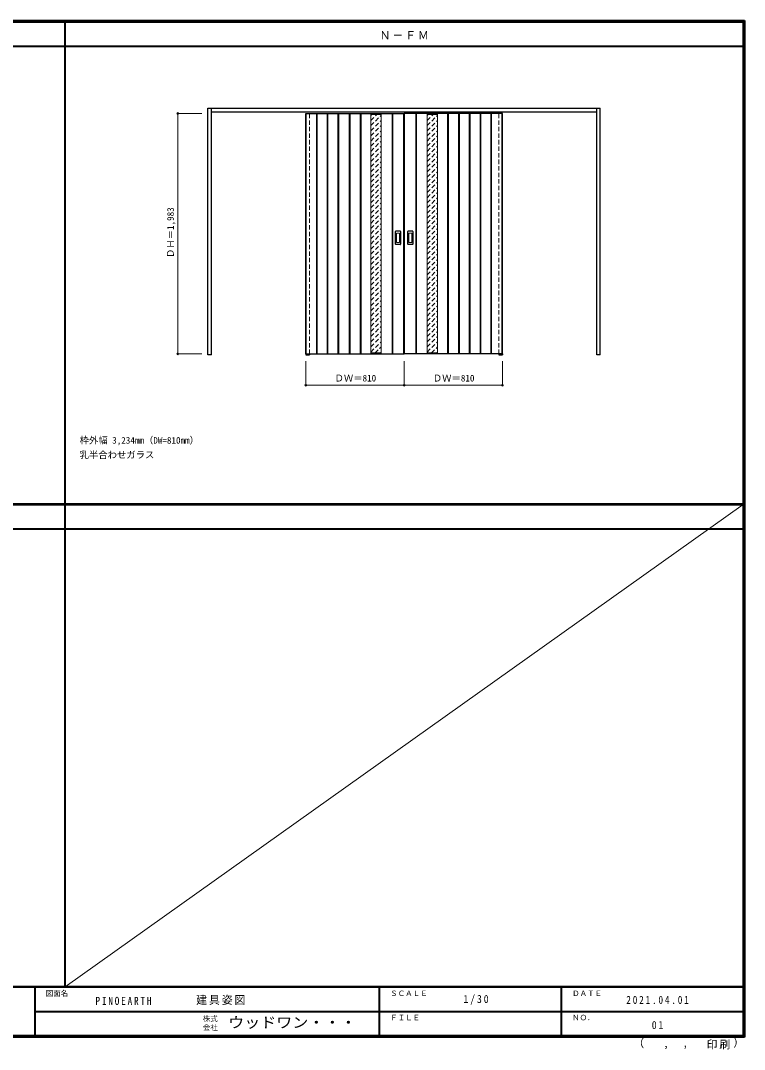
# Model space of a CAD drawing. Units: millimetres, scale not verified. Extents: x -6000 to 5700, y -4307 to 4175.
# Drawn here: x -267 to 5700, y -4307 to 4175 of the extents above; entities that cross this region are included whole.
import ezdxf
from ezdxf.enums import TextEntityAlignment as Align

# ---------------------------------------------------------------- set-up
doc = ezdxf.new("R2010")
doc.units = ezdxf.units.MM
doc.header["$LTSCALE"] = 30
doc.header["$PDMODE"] = 32
doc.header["$PDSIZE"] = 15
doc.linetypes.add('DASHED1', pattern=[1.8, 1.2, -0.6])
for name, color, linetype, lineweight in [('0-2_扉', 3, 'Continuous', 25), ('0-3_仕上げ', 3, 'Continuous', 25), ('0-4_枠', 3, 'Continuous', 25), ('0-6_引手', 7, 'Continuous', 18), ('0-B_寸法', 7, 'Continuous', 9), ('0-C_ハッチ', 4, 'DASHED1', 9), ('F-0_補助線', 7, 'Continuous', 18), ('F-1_枠', 6, 'Continuous', 40)]:
    doc.layers.add(name, color=color, linetype=linetype, lineweight=lineweight)
doc.layers.add('0-A_文字', color=7, linetype='Continuous')
doc.layers.add('F-A_文字', color=7, linetype='Continuous')
doc.styles.add('ＭＳ ゴシック', font='')
doc.styles.get('ＭＳ ゴシック').set_extended_font_data('MS Gothic')

msp = doc.modelspace()

# ---------------------------------------------------------------- linework, layer by layer
at = {"layer": '0-2_扉'}
for p, q in [((2085, 3409.5), (2895, 3409.5)), ((2085, 1426.5), (2085, 3409.5)), ((3705, 3409.5), (2895, 3409.5)), ((2895, 1426.5), (2895, 3409.5)), ((3705, 1426.5), (3705, 3409.5)), ((2085, 1426.5), (2895, 1426.5)), ((3705, 1426.5), (2895, 1426.5))]:
    msp.add_line(p, q, dxfattribs=at)
at = {"layer": '0-2_扉', "color": 4, "linetype": 'DASHED1', "lineweight": 9}
for p, q in [((2115, 1426.5), (2115, 3409.5)), ((3675, 1426.5), (3675, 3409.5))]:
    msp.add_line(p, q, dxfattribs=at)
at = {"layer": '0-3_仕上げ'}
for p, q in [((2088, 1426.5), (2088, 3409.5)), ((2174, 1426.5), (2174, 3409.5)), ((2179, 1426.5), (2179, 3409.5)), ((2262, 1426.5), (2262, 3409.5)), ((2267, 1426.5), (2267, 3409.5)), ((2352, 1426.5), (2352, 3409.5)), ((2357, 1426.5), (2357, 3409.5)), ((2442, 3409.5), (2442, 1426.5)), ((2447, 3409.5), (2447, 1426.5)), ((2532, 3409.5), (2532, 1426.5)), ((2537, 3409.5), (2537, 1426.5)), ((2795, 3409.5), (2795, 1426.5)), ((2800, 3409.5), (2800, 1426.5)), ((2892, 1426.5), (2892, 3409.5)), ((2898, 1426.5), (2898, 3409.5)), ((2990, 3409.5), (2990, 1426.5)), ((2995, 3409.5), (2995, 1426.5)), ((3253, 3409.5), (3253, 1426.5)), ((3258, 3409.5), (3258, 1426.5)), ((3343, 3409.5), (3343, 1426.5)), ((3348, 3409.5), (3348, 1426.5)), ((3433, 1426.5), (3433, 3409.5)), ((3438, 1426.5), (3438, 3409.5)), ((3523, 1426.5), (3523, 3409.5)), ((3528, 1426.5), (3528, 3409.5)), ((3611, 1426.5), (3611, 3409.5)), ((3616, 1426.5), (3616, 3409.5)), ((3702, 1426.5), (3702, 3409.5))]:
    msp.add_line(p, q, dxfattribs=at)
at = {"layer": '0-3_仕上げ', "color": 7, "lineweight": 18}
for p, q in [((2620, 3409.5), (2620, 1426.5)), ((2620, 3401.5), (2705, 3401.5)), ((2705, 3409.5), (2705, 1426.5)), ((3085, 3409.5), (3085, 1426.5)), ((3170, 3401.5), (3085, 3401.5)), ((3170, 3409.5), (3170, 1426.5)), ((2620, 1434.5), (2705, 1434.5)), ((3170, 1434.5), (3085, 1434.5))]:
    msp.add_line(p, q, dxfattribs=at)
at = {"layer": '0-4_枠'}
for p, q in [((1278, 1418), (1278, 3453)), ((1278, 3453), (4512, 3453)), ((1308, 1418), (1308, 3453)), ((1308, 3423), (4482, 3423)), ((4482, 1418), (4482, 3453)), ((4512, 1418), (4512, 3453)), ((1308, 1418), (1278, 1418)), ((2085, 1426.5), (2085, 1418)), ((2085, 1418), (2115, 1418)), ((2115, 1426.5), (2115, 1418)), ((3675, 1426.5), (3675, 1418)), ((3675, 1418), (3705, 1418)), ((3705, 1426.5), (3705, 1418)), ((4512, 1418), (4482, 1418))]:
    msp.add_line(p, q, dxfattribs=at)
at = {"layer": '0-4_枠', "color": 4, "linetype": 'DASHED1', "lineweight": 9}
for p, q in [((2085, 1426.5), (2085, 3423)), ((2115, 1426.5), (2115, 3423)), ((3675, 1426.5), (3675, 3423)), ((3705, 1426.5), (3705, 3423))]:
    msp.add_line(p, q, dxfattribs=at)
at = {"layer": '0-6_引手', "color": 3, "lineweight": 25}
for p, q in [((2823, 2330.5), (2823, 2437.5)), ((2863.5, 2439), (2824.5, 2439)), ((2865, 2437.5), (2865, 2330.5)), ((2925, 2330.5), (2925, 2437.5)), ((2965.5, 2439), (2926.5, 2439)), ((2967, 2437.5), (2967, 2330.5)), ((2863.5, 2329), (2824.5, 2329)), ((2965.5, 2329), (2926.5, 2329))]:
    msp.add_line(p, q, dxfattribs=at)
at = {"layer": '0-6_引手'}
for p, q in [((2831.5, 2346.5), (2831.5, 2421.5)), ((2855, 2423), (2833, 2423)), ((2856.5, 2421.5), (2856.5, 2346.5)), ((2933.5, 2346.5), (2933.5, 2421.5)), ((2957, 2423), (2935, 2423)), ((2958.5, 2421.5), (2958.5, 2346.5)), ((2855, 2345), (2833, 2345)), ((2957, 2345), (2935, 2345))]:
    msp.add_line(p, q, dxfattribs=at)
at = {"layer": '0-6_引手', "color": 3, "lineweight": 25}
for centre, start, end in [((2824.5, 2437.5), 90, 180), ((2863.5, 2437.5), 0, 90), ((2926.5, 2437.5), 90, 180), ((2965.5, 2437.5), 0, 90), ((2824.5, 2330.5), 180, 270), ((2863.5, 2330.5), 270, 0), ((2926.5, 2330.5), 180, 270), ((2965.5, 2330.5), 270, 0)]:
    msp.add_arc(centre, 1.5, start, end, dxfattribs=at)
at = {"layer": '0-6_引手'}
for centre, start, end in [((2833, 2421.5), 90, 180), ((2855, 2421.5), 0, 90), ((2935, 2421.5), 90, 180), ((2957, 2421.5), 0, 90), ((2833, 2346.5), 180, 270), ((2855, 2346.5), 270, 0), ((2935, 2346.5), 180, 270), ((2957, 2346.5), 270, 0)]:
    msp.add_arc(centre, 1.5, start, end, dxfattribs=at)
at = {"layer": '0-B_寸法', "color": 4}
for p, q in [((1028, 3409.5), (1228, 3409.5)), ((1028, 3409.5), (1028, 1426.5)), ((1028, 1426.5), (1228, 1426.5)), ((2085, 1168), (2085, 1368)), ((2895, 1168), (2895, 1368)), ((3705, 1168), (3705, 1368)), ((2085, 1168), (3705, 1168))]:
    msp.add_line(p, q, dxfattribs=at)
at = {"layer": '0-B_寸法'}
for p in [(1028, 3409.5), (1028, 1426.5), (2085, 1168), (2895, 1168), (3705, 1168)]:
    msp.add_point(p, dxfattribs=at)
at = {"layer": '0-C_ハッチ'}
for p, q in [((2620, 3351.31), (2670.19, 3401.5)), ((2620, 3393.73), (2627.77, 3401.5)), ((2620, 3308.88), (2705, 3393.88)), ((3085, 3351.31), (3135.19, 3401.5)), ((3085, 3393.73), (3092.77, 3401.5)), ((3085, 3308.88), (3170, 3393.88)), ((2620, 3266.45), (2705, 3351.45)), ((2620, 3224.03), (2705, 3309.03)), ((3085, 3266.45), (3170, 3351.45)), ((3085, 3224.03), (3170, 3309.03)), ((2620, 3181.6), (2705, 3266.6)), ((2620, 3139.18), (2705, 3224.18)), ((3085, 3181.6), (3170, 3266.6)), ((3085, 3139.18), (3170, 3224.18)), ((2620, 3096.75), (2705, 3181.75)), ((2620, 3054.32), (2705, 3139.32)), ((3085, 3096.75), (3170, 3181.75)), ((3085, 3054.32), (3170, 3139.32)), ((2620, 3011.9), (2705, 3096.9)), ((2620, 2969.47), (2705, 3054.47)), ((3085, 3011.9), (3170, 3096.9)), ((3085, 2969.47), (3170, 3054.47)), ((2620, 2927.04), (2705, 3012.04)), ((2620, 2884.62), (2705, 2969.62)), ((3085, 2927.04), (3170, 3012.04)), ((3085, 2884.62), (3170, 2969.62)), ((2620, 2842.19), (2705, 2927.19)), ((2620, 2799.76), (2705, 2884.76)), ((3085, 2842.19), (3170, 2927.19)), ((3085, 2799.76), (3170, 2884.76)), ((2620, 2757.34), (2705, 2842.34)), ((2620, 2714.91), (2705, 2799.91)), ((3085, 2757.34), (3170, 2842.34)), ((3085, 2714.91), (3170, 2799.91)), ((2620, 2672.48), (2705, 2757.48)), ((2620, 2630.06), (2705, 2715.06)), ((3085, 2672.48), (3170, 2757.48)), ((3085, 2630.06), (3170, 2715.06)), ((2620, 2587.63), (2705, 2672.63)), ((2620, 2545.21), (2705, 2630.21)), ((3085, 2587.63), (3170, 2672.63)), ((3085, 2545.21), (3170, 2630.21)), ((2620, 2502.78), (2705, 2587.78)), ((2620, 2460.35), (2705, 2545.35)), ((3085, 2502.78), (3170, 2587.78)), ((3085, 2460.35), (3170, 2545.35)), ((2620, 2417.93), (2705, 2502.93)), ((2620, 2375.5), (2705, 2460.5)), ((3085, 2417.93), (3170, 2502.93)), ((3085, 2375.5), (3170, 2460.5)), ((2620, 2333.07), (2705, 2418.07)), ((2620, 2290.65), (2705, 2375.65)), ((3085, 2333.07), (3170, 2418.07)), ((3085, 2290.65), (3170, 2375.65)), ((2620, 2248.22), (2705, 2333.22)), ((2620, 2205.79), (2705, 2290.79)), ((3085, 2248.22), (3170, 2333.22)), ((3085, 2205.79), (3170, 2290.79)), ((2620, 2163.37), (2705, 2248.37)), ((2620, 2120.94), (2705, 2205.94)), ((3085, 2163.37), (3170, 2248.37)), ((3085, 2120.94), (3170, 2205.94)), ((2620, 2078.52), (2705, 2163.52)), ((2620, 2036.09), (2705, 2121.09)), ((3085, 2078.52), (3170, 2163.52)), ((3085, 2036.09), (3170, 2121.09)), ((2620, 1993.66), (2705, 2078.66)), ((2620, 1951.24), (2705, 2036.24)), ((3085, 1993.66), (3170, 2078.66)), ((3085, 1951.24), (3170, 2036.24)), ((2620, 1908.81), (2705, 1993.81)), ((2620, 1866.38), (2705, 1951.38)), ((3085, 1908.81), (3170, 1993.81)), ((3085, 1866.38), (3170, 1951.38)), ((2620, 1823.96), (2705, 1908.96)), ((2620, 1781.53), (2705, 1866.53)), ((3085, 1823.96), (3170, 1908.96)), ((3085, 1781.53), (3170, 1866.53)), ((2620, 1739.1), (2705, 1824.1)), ((2620, 1696.68), (2705, 1781.68)), ((3085, 1739.1), (3170, 1824.1)), ((3085, 1696.68), (3170, 1781.68)), ((2620, 1654.25), (2705, 1739.25)), ((2620, 1611.82), (2705, 1696.82)), ((3085, 1654.25), (3170, 1739.25)), ((3085, 1611.82), (3170, 1696.82)), ((2620, 1569.4), (2705, 1654.4)), ((2620, 1526.97), (2705, 1611.97)), ((3085, 1569.4), (3170, 1654.4)), ((3085, 1526.97), (3170, 1611.97)), ((2620, 1484.55), (2705, 1569.55)), ((2620, 1442.12), (2705, 1527.12)), ((3085, 1484.55), (3170, 1569.55)), ((3085, 1442.12), (3170, 1527.12)), ((2654.81, 1434.5), (2705, 1484.69)), ((2697.23, 1434.5), (2705, 1442.27)), ((3119.81, 1434.5), (3170, 1484.69)), ((3162.23, 1434.5), (3170, 1442.27))]:
    msp.add_line(p, q, dxfattribs=at)
at = {"layer": 'F-0_補助線'}
msp.add_line((5690, 184.5), (100, -3790), dxfattribs=at)
at = {"layer": 'F-1_枠'}
for p, q in [((-6000, 4175), (5700, 4175)), ((-6000, 4170), (5700, 4170)), ((-6000, 4165), (5700, 4165)), ((100, -3790), (100, 4175)), ((5690, 4175), (5690, -4205)), ((5695, 4175), (5695, -4205)), ((5700, 4175), (5700, -4205)), ((-6000, 3965), (5700, 3965)), ((-6000, 190.5), (5700, 190.5)), ((-6000, 187.5), (5700, 187.5)), ((-6000, 184.5), (5700, 184.5)), ((-6000, -15.5), (5700, -15.5)), ((5700, -3790), (-6000, -3790)), ((5700, -3795), (-6000, -3795)), ((-150, -3795), (-150, -4195)), ((2690, -3795), (2690, -4195)), ((4190, -3795), (4190, -4195)), ((-150, -3995), (5690, -3995.01)), ((5700, -4195), (-6000, -4195)), ((5700, -4200), (-6000, -4200)), ((5700, -4205), (-6000, -4205))]:
    msp.add_line(p, q, dxfattribs=at)

# ---------------------------------------------------------------- texts
at = {"layer": '0-A_文字', "style": 'ＭＳ ゴシック'}
for s, p in [('枠外幅 3,234mm（DW=810mm）', (220, 670.5)), ('乳半合わせガラス', (220, 550.5))]:
    msp.add_text(s, height=54.99, dxfattribs=at).set_placement(p, align=Align.BOTTOM_LEFT)
at = {"layer": '0-A_文字', "insert": (2692.5, 4020), "char_height": 65.98, "attachment_point": 7, "style": 'ＭＳ ゴシック'}
msp.add_mtext('\\T1.17;Ｎ－ＦＭ', dxfattribs=at)
at = {"layer": '0-B_寸法', "style": 'ＭＳ ゴシック'}
msp.add_text('ＤＨ＝1,983', height=54.99, rotation=90, dxfattribs=at).set_placement((1013, 2217.75), align=Align.BOTTOM_LEFT)
for p in [(2321.25, 1183), (3131.25, 1183)]:
    msp.add_text('ＤＷ＝810', height=54.99, dxfattribs=at).set_placement(p, align=Align.BOTTOM_LEFT)
at = {"layer": 'F-A_文字', "style": 'ＭＳ ゴシック'}
for s, height, p in [('図面名', 43.99, (-60, -3880)), ('ＳＣＡＬＥ', 43.99, (2780, -3880)), ('ＤＡＴＥ', 43.99, (4280, -3880)), ('株式', 43.99, (1235, -4089)), ('ＦＩＬＥ', 43.99, (2780, -4080)), ('ＮＯ．', 43.99, (4280, -4080)), ('会社', 43.99, (1235, -4161)), ('（', 65.98, (4784.03, -4308.31)), ('）', 65.98, (5608.4, -4304.13)), (',', 65.98, (5031.28, -4308.31)), (',', 65.98, (5190.2, -4305.53))]:
    msp.add_text(s, height=height, dxfattribs=at).set_placement(p, align=Align.BOTTOM_LEFT)
at = {"layer": 'F-A_文字', "style": 'ＭＳ ゴシック', "width": 1.1}
msp.add_text('ウッドワン・・・', height=87.98, dxfattribs=at).set_placement((1445, -4155), align=Align.BOTTOM_LEFT)
at = {"layer": 'F-A_文字', "char_height": 65.98, "attachment_point": 7, "style": 'ＭＳ ゴシック'}
for s, insert in [('\\T1.39;\\W0.85;PINOEARTH', (350, -3940.79)), ('\\T1.17;建具姿図', (1180.42, -3940)), ('\\T1.38;\\W0.9;1/30', (3383.75, -3940)), ('\\T1.39;\\W0.85;2021.04.01', (4726.25, -3932.5)), ('\\T1.36;\\W0.9;01', (4936.25, -4140)), ('\\T1.17;印刷', (5388.15, -4306.92))]:
    msp.add_mtext(s, dxfattribs=dict(at, insert=insert))

doc.saveas('drawing.dxf')
